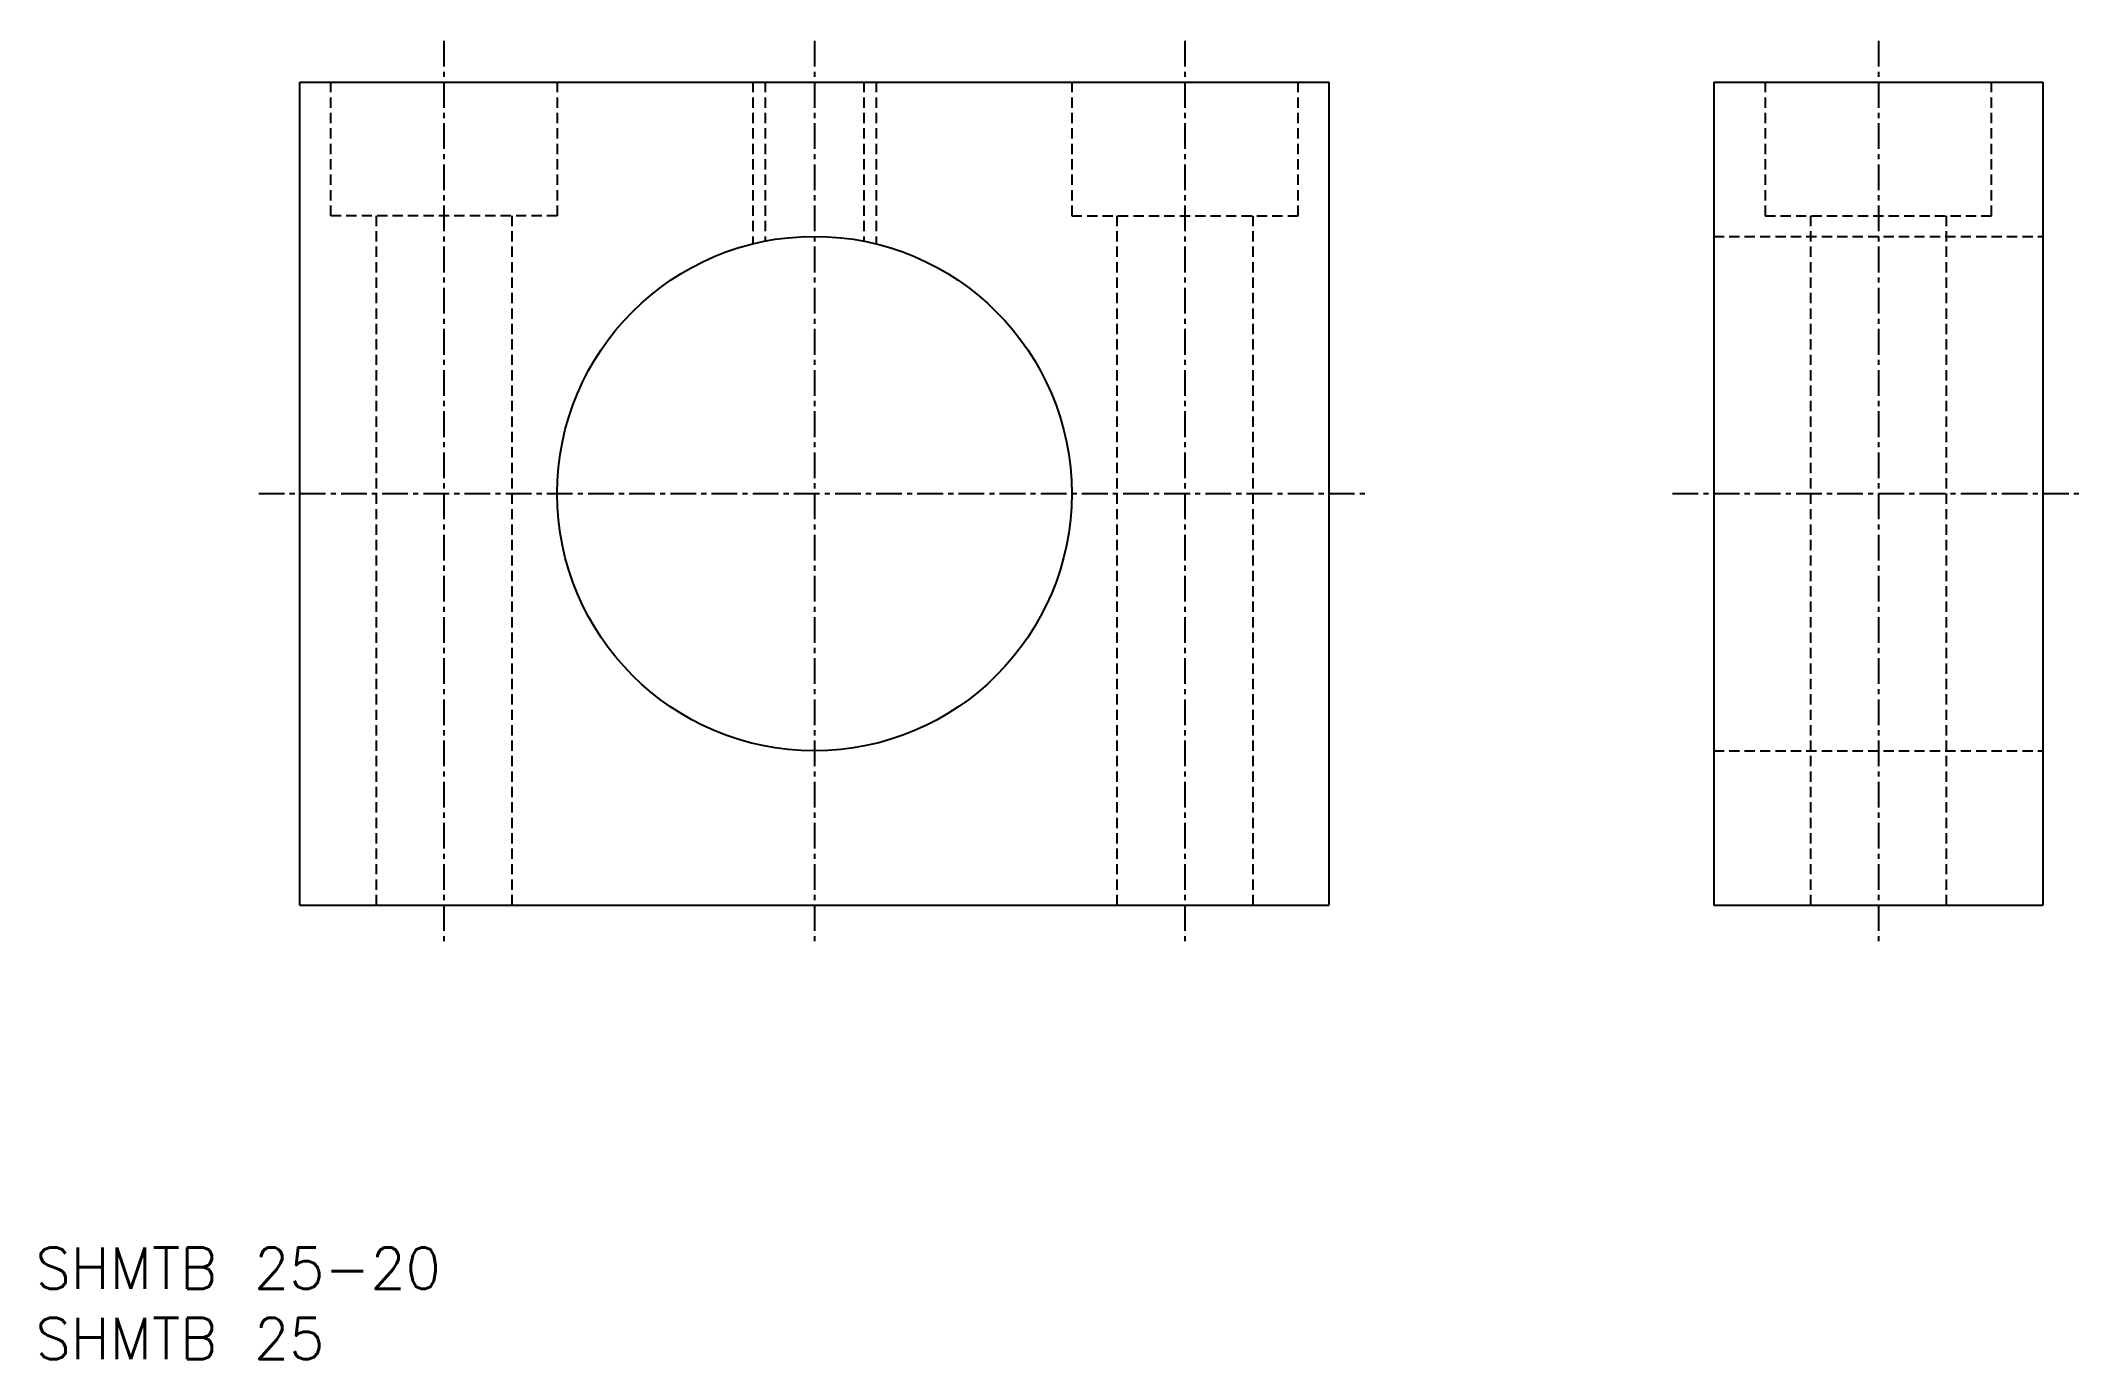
# Model space of a CAD drawing. Extents: x 249.5 to 348.8, y 56.5 to 120.6.
import ezdxf

# ---------------------------------------------------------------- set-up
doc = ezdxf.new("R2010")
doc.units = 0
doc.linetypes.add('CENTER', pattern=[2, 1.25, -0.25, 0.25, -0.25])
doc.linetypes.add('DASHED', pattern=[0.75, 0.5, -0.25])
doc.layers.get('0').update_dxf_attribs({"linetype": 'CONTINUOUS'})
doc.layers.add('CENTER', color=1, linetype='CENTER')
doc.styles.get("Standard").update_dxf_attribs({"font": 'txt.shx', "bigfont": 'extfont.shx'})

msp = doc.modelspace()

# ---------------------------------------------------------------- linework, layer by layer
at = {"color": 7, "linetype": 'CONTINUOUS'}
for p, q in [((262.108, 78.583), (262.108, 118.583)), ((262.108, 118.583), (312.108, 118.583)), ((312.108, 118.583), (312.108, 78.583)), ((330.806, 118.583), (346.806, 118.583)), ((330.806, 118.583), (330.806, 78.583)), ((346.806, 118.583), (346.806, 78.583)), ((262.108, 78.583), (312.108, 78.583)), ((330.806, 78.583), (346.806, 78.583))]:
    msp.add_line(p, q, dxfattribs=at)
at = {"color": 3, "linetype": 'DASHED'}
for p, q in [((263.608, 112.083), (263.608, 118.583)), ((274.608, 118.583), (274.608, 112.083)), ((284.108, 118.583), (284.108, 110.718)), ((284.708, 118.583), (284.708, 110.85)), ((289.508, 118.583), (289.508, 110.85)), ((290.108, 118.583), (290.108, 110.718)), ((299.608, 118.583), (299.608, 112.083)), ((310.608, 112.083), (310.608, 118.583)), ((333.306, 118.583), (333.306, 112.083)), ((344.306, 112.083), (344.306, 118.583)), ((274.608, 112.083), (263.608, 112.083)), ((265.808, 112.083), (265.808, 78.583)), ((272.408, 112.083), (272.408, 78.583)), ((299.608, 112.083), (310.608, 112.083)), ((301.808, 112.083), (301.808, 78.583)), ((308.408, 112.083), (308.408, 78.583)), ((333.306, 112.083), (344.306, 112.083)), ((335.506, 112.083), (335.506, 78.583)), ((342.106, 112.083), (342.106, 78.583)), ((330.806, 111.083), (346.806, 111.083)), ((330.806, 86.083), (346.806, 86.083))]:
    msp.add_line(p, q, dxfattribs=at)
at = {"color": 7, "linetype": 'CONTINUOUS'}
msp.add_circle((287.108, 98.583), 12.5, dxfattribs=at)
at = {"layer": 'CENTER', "color": 1, "linetype": 'CENTER'}
for p, q in [((269.108, 120.583), (269.108, 76.583)), ((287.108, 120.583), (287.108, 76.583)), ((305.108, 120.583), (305.108, 76.583)), ((338.806, 120.583), (338.806, 76.583)), ((260.108, 98.583), (314.108, 98.583)), ((328.806, 98.583), (348.806, 98.583))]:
    msp.add_line(p, q, dxfattribs=at)

# ---------------------------------------------------------------- texts
at = {"color": 7, "linetype": 'CONTINUOUS'}
for s, p in [('SHMTB 25-20', (249.262, 59.948)), ('SHMTB 25', (249.262, 56.524))]:
    msp.add_text(s, height=2, dxfattribs=at).set_placement(p)

doc.saveas('drawing.dxf')
